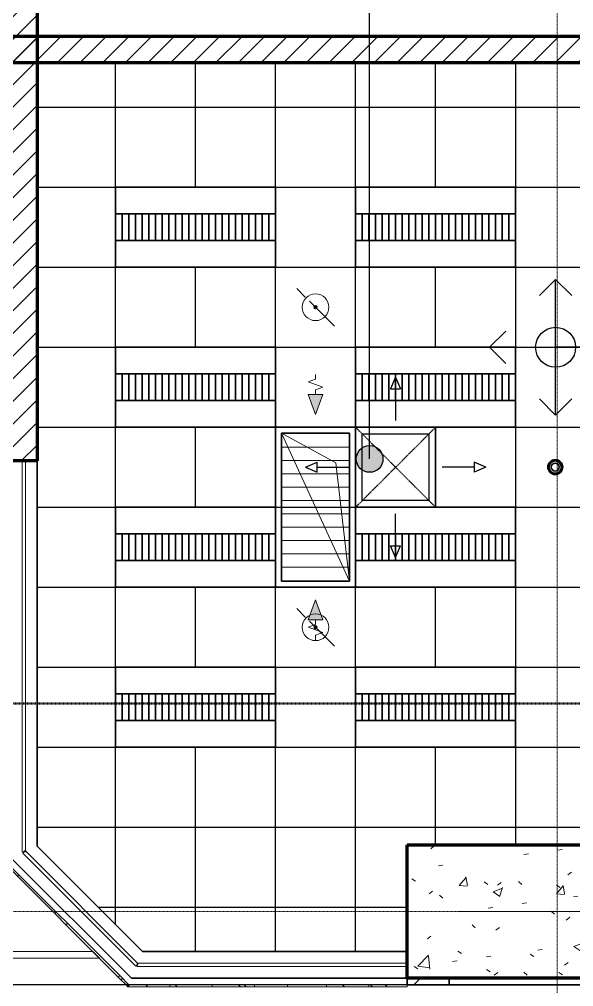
# Model space of a CAD drawing. Header units: millimetres. Extents: x -853432 to -773672, y -18171 to 22484.
# Drawn here: x -828516 to -824360, y 3016 to 10271 of the extents above; entities that cross this region are included whole.
import ezdxf
from ezdxf.xclip import XClip

# ---------------------------------------------------------------- set-up
doc = ezdxf.new("R2010")
doc.units = ezdxf.units.MM
doc.header["$XCLIPFRAME"] = 0
for name, pattern in [('DPA_Grid _ Level 100', [10, 5.5, -1.6, 1.3, -1.6]), ('Hidden', [7.2, 4.7, -2.5]), ('IMPORT-HR', [371.1242, 91.1334, -1.46606, 0, -42.10612, 236.41862, 0])]:
    doc.linetypes.add(name, pattern=pattern)
for name, color, linetype, lineweight in [('A-ANNO-NOTE', 3, 'Continuous', 25), ('A-CLNG', 2, 'Continuous', 9), ('A-CLNG-PATT', 2, 'Continuous', 9), ('A-COLS', 5, 'Continuous', 70), ('A-COLS-E', 1, 'Continuous', 35), ('A-DETL-GENF', 2, 'Continuous', 35), ('A-GLAZ-CURT', 2, 'Continuous', 9), ('A-ROOM-IDEN', 3, 'Continuous', 25), ('A-WALL', 5, 'Continuous', 35), ('A-WALL-FNSH', 2, 'Continuous', 35), ('A-WALL-PATT', 1, 'Continuous', 35), ('E-FIRE', 2, 'Continuous', 35), ('E-LITE-EQPM', 2, 'Continuous', 35), ('F-SPRN', 2, 'Continuous', 35), ('G-ANNO-SECL', 3, 'Continuous', 9), ('G-IMPT', 8, 'Continuous', 35), ('M-HVAC-CDFF', 2, 'Continuous', 35), ('S-GRID', 251, 'Continuous', 9), ('WALL-E', 2, 'Continuous', 35)]:
    doc.layers.add(name, color=color, linetype=linetype, lineweight=lineweight)
doc.layers.add('A11_ALU.SOLID SHEET', color=2, linetype='Continuous')
pattern_1 = [(45, (0, 0), (-84.852814, 84.852814), [])]
pattern_2 = [(315, (-42425.8, -18530.8), (660.511, -1761.362), [11676.29, -1556.84, -4670.52]), (315, (-42425.8, -18530.8), (660.511, -1761.362), [-13233.13, 3892.1, -778.42]), (315, (-41968.9, -19538.1), (-1282.492, -181.64), [2335.26, -256.88, 4670.516, -583.815]), (315, (-42618.45, -19273.86), (2493.428, -3230.9986), [6227.355, -1089.787, 3113.68, -778.42])]

# ---------------------------------------------------------------- blocks, each defined once
blk = doc.blocks.new('ACM_FPS_SPRK_Sprinkler Heat Cut Off - Drawing1_dwg_exposed spk-18530779-4251-01 ENLARGED CONCOURSE LEVEL - REFLECTED CEILING PLAN - SHEET 2')
at = {"layer": 'G-IMPT', "lineweight": 9}
blk.add_circle((0, 0), 100, dxfattribs=at)
blk = doc.blocks.new('ACM_FPS_SPRK_Sprinkler Heat Cut Off - Drawing1_dwg-18530778-4251-01 ENLARGED CONCOURSE LEVEL - REFLECTED CEILING PLAN - SHEET 2')
at = {"layer": 'G-IMPT', "linetype": 'IMPORT-HR', "lineweight": 9}
blk.add_line((3394.3, 2931.2), (3677.1, 2648.4), dxfattribs=at)
at = {"rotation": 179.9974120342029}
blk.add_blockref('ACM_FPS_SPRK_Sprinkler Heat Cut Off - Drawing1_dwg_exposed spk-18530779-4251-01 ENLARGED CONCOURSE LEVEL - REFLECTED CEILING PLAN - SHEET 2', (3535.7, 2789.8), dxfattribs=at)
blk = doc.blocks.new('ACM_FPS_SPRK_Sprinkler Heat Cut Off - FDS_SPR_ACM_Sprinkler Head-18530782-4251-01 ENLARGED CONCOURSE LEVEL - REFLECTED CEILING PLAN - SHEET 2')
at = {"layer": 'F-SPRN'}
for start, end in [(0, 180), (180, 360)]:
    blk.add_arc((0, 0), 10, start, end, dxfattribs=at)
blk.add_blockref('ACM_FPS_SPRK_Sprinkler Heat Cut Off - Drawing1_dwg-18530778-4251-01 ENLARGED CONCOURSE LEVEL - REFLECTED CEILING PLAN - SHEET 2', (-3535.7, -2789.8))
blk = doc.blocks.new('ACM_FPS_SMOK_Smoke Detector_At Ceiling - Smoke Detector at Ceiling-18534273-4251-01 ENLARGED CONCOURSE LEVEL - REFLECTED CEILING PLAN - SHEET 2')
at = {"layer": 'E-FIRE'}
for radius, start, end in [(56, 360, 180), (56, 360, 180), (56, 180, 360), (56, 180, 360), (46, 360, 180), (46, 180, 360), (30, 360, 180), (30, 180, 360)]:
    blk.add_arc((0, 0), radius, start, end, dxfattribs=at)
blk = doc.blocks.new('DPA_AN_Setting out - Center-8732820-4251-01 ENLARGED CONCOURSE LEVEL - REFLECTED CEILING PLAN - SHEET 2')
at = {"layer": 'A-ANNO-NOTE'}
for p, q in [((-1.206, 3.877), (0, 5.083)), ((1.206, 3.877), (0, 5.083)), ((0, 0), (0, 5.083)), ((-3.744, 1.206), (-4.95, 0)), ((3.744, 1.206), (4.95, 0)), ((-3.744, -1.206), (-4.95, 0)), ((-4.95, 0), (0, 0)), ((4.95, 0), (0, 0)), ((3.744, -1.206), (4.95, 0)), ((0, -5.083), (0, 0)), ((-1.206, -3.877), (0, -5.083)), ((1.206, -3.877), (0, -5.083))]:
    blk.add_line(p, q, dxfattribs=at)
blk.add_circle((0, 0), 1.5, dxfattribs=at)
blk = doc.blocks.new('*U2464')
at = {"layer": 'S-GRID', "linetype": 'DPA_Grid _ Level 100'}
for p, q in [((11400, -21399.8), (11400, 17622.8)), ((57000, 0), (-16649.5, 0))]:
    blk.add_line(p, q, dxfattribs=at)
blk = doc.blocks.new('System Panel - Glazed-18721898-4251-01 ENLARGED CONCOURSE LEVEL - REFLECTED CEILING PLAN - SHEET 2')
at = {"layer": 'A-GLAZ-CURT'}
for p, q in [((-1013.3, -12.5), (-1013.3, 12.5)), ((-1013.3, 12.5), (1013.3, 12.5)), ((1013.3, 12.5), (1013.3, -12.5)), ((1013.3, -12.5), (-1013.3, -12.5))]:
    blk.add_line(p, q, dxfattribs=at)
blk = doc.blocks.new('System Panel - Glazed-18722210-4251-01 ENLARGED CONCOURSE LEVEL - REFLECTED CEILING PLAN - SHEET 2')
at = {"layer": 'A-GLAZ-CURT'}
for p, q in [((-1465.8, -12.5), (-1465.8, 12.5)), ((-1465.8, 12.5), (1465.8, 12.5)), ((1465.8, 12.5), (1465.8, -12.5)), ((1465.8, -12.5), (-1465.8, -12.5))]:
    blk.add_line(p, q, dxfattribs=at)
blk = doc.blocks.new('System Panel - Glazed-18721933-4251-01 ENLARGED CONCOURSE LEVEL - REFLECTED CEILING PLAN - SHEET 2')
at = {"layer": 'A-GLAZ-CURT'}
for p, q in [((-599.9, -12.5), (-599.9, 12.5)), ((-599.9, 12.5), (599.9, 12.5)), ((599.9, 12.5), (599.9, -12.5)), ((599.9, -12.5), (-599.9, -12.5))]:
    blk.add_line(p, q, dxfattribs=at)
blk = doc.blocks.new('System Panel - DPA_Metal Ceiling Rectangular Panel-13152859-4251-01 ENLARGED CONCOURSE LEVEL - REFLECTED CEILING PLAN - SHEET 2')
at = {"layer": 'A-GLAZ-CURT'}
for p, q in [((-829907.4, 3029), (-829907.4, 3229)), ((-829907.4, 3229), (-827915.2, 3229)), ((-827915.2, 3229), (-829907.4, 3229)), ((-829907.4, 3229), (-829907.4, 3029)), ((-827715.2, 3029), (-829907.4, 3029)), ((-829907.4, 3029), (-827715.2, 3029))]:
    blk.add_line(p, q, dxfattribs=at)
blk = doc.blocks.new('System Panel - DPA_Metal Ceiling Rectangular Panel-13152929-4251-01 ENLARGED CONCOURSE LEVEL - REFLECTED CEILING PLAN - SHEET 2')
at = {"layer": 'A-GLAZ-CURT'}
for p, q in [((-829907.4, 3279), (-829907.4, 3879)), ((-829907.4, 3879), (-828565.2, 3879)), ((-828565.2, 3879), (-829907.4, 3879)), ((-829907.4, 3879), (-829907.4, 3279)), ((-827965.2, 3279), (-829907.4, 3279)), ((-829907.4, 3279), (-827965.2, 3279))]:
    blk.add_line(p, q, dxfattribs=at)
blk = doc.blocks.new('System Panel - W-06 Feature Wall Printed Pattern-V241-4251-01 ENLARGED CONCOURSE LEVEL - REFLECTED CEILING PLAN - SHEET 2')
at = {"layer": 'A-GLAZ-CURT'}
h = blk.add_hatch(dxfattribs=at)
h.set_pattern_fill('FP_12', color=256, style=0, pattern_type=2)
h.set_pattern_definition([(90, (827104.79, -3073.02), (-158.75, 158.75), [158.75, -158.75])])
h.paths.add_polyline_path([(600, -57.5), (600, -42.5), (-600, -42.5), (-600, -57.5), (-206, -57.5)])
h = blk.add_hatch(dxfattribs=at)
h.set_pattern_fill('FP_11', color=256, style=0, pattern_type=2)
h.set_pattern_definition(pattern_2)
h.paths.add_polyline_path([(600, -57.5), (600, -42.5), (-600, -42.5), (-600, -57.5), (-206, -57.5)])
for p, q in [((600, -42.5), (-600, -42.5)), ((-600, -57.5), (-600, -42.5)), ((-600, -54.4), (-600, -57.5)), ((-600, -57.5), (600, -57.5)), ((600, -57.5), (-600, -57.5)), ((-590.7, -42.5), (600, -42.5)), ((600, -42.5), (600, -57.5)), ((600, -42.5), (600, -57.5))]:
    blk.add_line(p, q, dxfattribs=at)
blk = doc.blocks.new('System Panel - W-06 Feature Wall Printed Pattern-18722494-4251-01 ENLARGED CONCOURSE LEVEL - REFLECTED CEILING PLAN - SHEET 2')
at = {"layer": 'A-GLAZ-CURT'}
h = blk.add_hatch(dxfattribs=at)
h.set_pattern_fill('FP_11', color=256, style=0, pattern_type=2)
h.set_pattern_definition(pattern_2)
h.paths.add_polyline_path([(605.5, -57.5), (605.5, -42.5), (-605.5, -42.5), (-605.5, -57.5), (489.7, -57.5)])
for p, q in [((605.5, -42.5), (-605.5, -42.5)), ((-605.5, -57.5), (-605.5, -42.5)), ((-605.5, -57.5), (605.5, -57.5)), ((-601.5, -42.5), (605.5, -42.5)), ((-512.7, -57.5), (-583.4, -57.5)), ((406.5, -57.5), (335.8, -57.5)), ((605.5, -42.5), (605.5, -57.5))]:
    blk.add_line(p, q, dxfattribs=at)
blk = doc.blocks.new('System Panel - W-06 Feature Wall Printed Pattern-18722589-4251-01 ENLARGED CONCOURSE LEVEL - REFLECTED CEILING PLAN - SHEET 2')
at = {"layer": 'A-GLAZ-CURT'}
h = blk.add_hatch(dxfattribs=at)
h.set_pattern_fill('FP_13', color=256, style=0, pattern_type=2)
h.set_pattern_definition([(90, (826056.08, -3073.02), (-158.75, 158.75), [158.75, -158.75])])
h.paths.add_polyline_path([(448.7, -57.5), (448.7, -42.5), (-448.7, -42.5), (-448.7, -57.5)])
h = blk.add_hatch(dxfattribs=at)
h.set_pattern_fill('FP_11', color=256, style=0, pattern_type=2)
h.set_pattern_definition(pattern_2)
h.paths.add_polyline_path([(448.7, -57.5), (448.7, -42.5), (-448.7, -42.5), (-448.7, -57.5)])
for p, q in [((-448.7, -42.5), (448.7, -42.5)), ((448.7, -42.5), (-448.7, -42.5)), ((-448.7, -57.5), (-448.7, -42.5)), ((-448.7, -42.5), (-448.7, -57.5)), ((-448.7, -57.5), (448.7, -57.5)), ((448.7, -57.5), (-448.7, -57.5)), ((448.7, -42.5), (448.7, -57.5)), ((448.7, -42.5), (448.7, -57.5))]:
    blk.add_line(p, q, dxfattribs=at)
blk = doc.blocks.new('System Panel - W-06 Feature Wall Printed Pattern-18722495-4251-01 ENLARGED CONCOURSE LEVEL - REFLECTED CEILING PLAN - SHEET 2')
at = {"layer": 'A-GLAZ-CURT'}
h = blk.add_hatch(dxfattribs=at)
h.set_pattern_fill('FP_11', color=256, style=0, pattern_type=2)
h.set_pattern_definition(pattern_2)
h.paths.add_polyline_path([(50.4, -57.5), (50.4, -42.5), (-50.4, -42.5), (-50.4, -57.5)])
for p, q in [((-50.4, -42.5), (46.3, -42.5)), ((50.4, -42.5), (-50.4, -42.5)), ((-50.4, -57.5), (-50.4, -42.5)), ((-50.4, -57.5), (50.4, -57.5)), ((48.2, -57.5), (33.4, -57.5)), ((50.4, -42.5), (50.4, -57.5))]:
    blk.add_line(p, q, dxfattribs=at)
blk = doc.blocks.new('ACM_ECS_RAGR_Return Air Grille - Rectangular - 600x1200-18491728-4251-01 ENLARGED CONCOURSE LEVEL - REFLECTED CEILING PLAN - SHEET 2')
at = {"layer": 'M-HVAC-CDFF'}
for points in [[(-695, 0), (-845, 54.6), (-845, -54.6)], [(845, 54.6), (695, 0), (845, -54.6)]]:
    blk.add_hatch(color=256, dxfattribs=at).paths.add_polyline_path(points)
at = {"layer": 'A-DETL-GENF', "lineweight": 9}
for p, q in [((-450, 255), (-450, -255)), ((-350, 255), (-350, -255)), ((-250, 255), (-250, -255)), ((-150, 255), (-150, -255)), ((-50, 255), (-50, -255)), ((50, 255), (50, -255)), ((150, 255), (150, -255)), ((250, 255), (250, -255)), ((350, 255), (350, -255)), ((450, 255), (450, -255)), ((-959.7, 0), (-995, 0)), ((-920, 0), (-900.1, 54.6)), ((-880.3, 0), (-900.1, 54.6)), ((-695, 0), (-845, 54.6)), ((-845, 54.6), (-845, -54.6)), ((-695, 0), (-845, 54.6)), ((-845, 54.6), (-845, -54.6)), ((845, 54.6), (695, 0)), ((695, 0), (845, 54.6)), ((695, 0), (845, -54.6)), ((695, 0), (845, -54.6)), ((845, -54.6), (845, 54.6)), ((845, -54.6), (845, 54.6)), ((845, 0), (880.3, 0)), ((880.3, 0), (900.1, -54.6)), ((920, 0), (900.1, -54.6)), ((920, 0), (939.9, 54.6)), ((959.7, 0), (939.9, 54.6)), ((959.7, 0), (995, 0)), ((-959.7, 0), (-939.9, -54.6)), ((-920, 0), (-939.9, -54.6)), ((-845, 0), (-880.3, 0)), ((-845, -54.6), (-695, 0)), ((-695, 0), (-845, -54.6))]:
    blk.add_line(p, q, dxfattribs=at)
at = {"layer": 'M-HVAC-CDFF'}
for p, q in [((600, 300), (-600, 300)), ((-600, 300), (-600, -300)), ((600, 300), (600, -300)), ((-555, -255), (-555, 255)), ((-555, 255), (555, 255)), ((555, 255), (555, -255)), ((555, -255), (-555, -255)), ((600, -300), (-600, -300))]:
    blk.add_line(p, q, dxfattribs=at)
at = {"layer": 'M-HVAC-CDFF', "lineweight": 9}
for p, q in [((-555, -255), (555, 255)), ((-333, 153), (555, 255)), ((-555, -255), (-333, 153))]:
    blk.add_line(p, q, dxfattribs=at)
blk = doc.blocks.new('L6 - Ceiling Recessed Modular LED Tube - DPA_1195L x 595W x 85H - 36W_AR-18526855-4251-01 ENLARGED CONCOURSE LEVEL - REFLECTED CEILING PLAN - SHEET 2')
at = {"layer": 'E-LITE-EQPM'}
for p, q in [((-600, -600), (-600, 0)), ((-600, 0), (600, 0)), ((-600, -600), (-600, 0)), ((-600, 0), (600, 0)), ((600, 0), (600, -600)), ((600, 0), (600, -600)), ((-600, -200), (600, -200)), ((-550, -200), (-550, -400)), ((-500, -200), (-500, -400)), ((-450, -200), (-450, -400)), ((-400, -200), (-400, -400)), ((-350, -200), (-350, -400)), ((-300, -200), (-300, -400)), ((-250, -200), (-250, -400)), ((-200, -200), (-200, -400)), ((-150, -200), (-150, -400)), ((-100, -200), (-100, -400)), ((-100, -200), (-100, -400)), ((-50, -200), (-50, -400)), ((0, -200), (0, -400)), ((50, -200), (50, -400)), ((100, -200), (100, -400)), ((150, -200), (150, -400)), ((200, -200), (200, -400)), ((250, -200), (250, -400)), ((300, -200), (300, -400)), ((350, -200), (350, -400)), ((400, -200), (400, -400)), ((450, -200), (450, -400)), ((500, -200), (500, -400)), ((550, -200), (550, -400)), ((600, -400), (-600, -400)), ((600, -600), (-600, -600)), ((600, -600), (-600, -600))]:
    blk.add_line(p, q, dxfattribs=at)
blk = doc.blocks.new('ACM_Generic Rect_Ceiling Deflection - Transfer Air 600x600-18522354-4251-01 ENLARGED CONCOURSE LEVEL - REFLECTED CEILING PLAN - SHEET 2')
at = {"layer": 'M-HVAC-CDFF', "lineweight": 25}
for p, q in [((0, 675.4), (-37.1, 588)), ((0, 675.4), (37.1, 588)), ((-37.1, 588), (37.1, 588)), ((0, 588), (0, 350)), ((-300, -300), (-300, 300)), ((-300, 300), (300, 300)), ((-300, -300), (-300, 300)), ((-300, 300), (300, 300)), ((300, 300), (-300, 300)), ((300, 300), (300, -300)), ((300, 300), (300, -300)), ((-250, -250), (-250, 250)), ((-250, 250), (250, 250)), ((250, 250), (250, -250)), ((-675.4, 0), (-588, 37.1)), ((-675.4, 0), (-588, -37.1)), ((-588, -37.1), (-588, 37.1)), ((-588, 0), (-350, 0)), ((588, 37.1), (588, -37.1)), ((675.4, 0), (588, 37.1)), ((588, 0), (350, 0)), ((675.4, 0), (588, -37.1)), ((250, -250), (-250, -250)), ((300, -300), (-300, -300)), ((300, -300), (-300, -300)), ((-300, -300), (300, -300)), ((0, -588), (0, -350)), ((-37.1, -588), (37.1, -588)), ((0, -675.4), (-37.1, -588)), ((0, -675.4), (37.1, -588))]:
    blk.add_line(p, q, dxfattribs=at)
at = {"layer": 'M-HVAC-CDFF', "linetype": 'Hidden', "lineweight": 25}
for p, q in [((-300, 300), (300, -300)), ((-300, -300), (300, 300))]:
    blk.add_line(p, q, dxfattribs=at)
blk = doc.blocks.new('*U634')
at = {"layer": 'A-CLNG'}
for p, q in [((15275, 6365), (7500, 6365)), ((7500, 6365), (7500, 489.8)), ((7500, 489.8), (7500, 6365)), ((7500, 6365), (15275, 6365)), ((8087.5, 4832.5), (8087.5, 5432.5)), ((8087.5, 5432.5), (9287.5, 5432.5)), ((9287.5, 5432.5), (8087.5, 5432.5)), ((8087.5, 5432.5), (8087.5, 4832.5)), ((9287.5, 5432.5), (9287.5, 4832.5)), ((9287.5, 4832.5), (9287.5, 5432.5)), ((9887.5, 4832.5), (9887.5, 5432.5)), ((9887.5, 5432.5), (11087.5, 5432.5)), ((11087.5, 5432.5), (9887.5, 5432.5)), ((9887.5, 5432.5), (9887.5, 4832.5)), ((11087.5, 5432.5), (11087.5, 4832.5)), ((11087.5, 4832.5), (11087.5, 5432.5)), ((9287.5, 4832.5), (8087.5, 4832.5)), ((8087.5, 4832.5), (9287.5, 4832.5)), ((11087.5, 4832.5), (9887.5, 4832.5)), ((9887.5, 4832.5), (11087.5, 4832.5)), ((8087.5, 3632.5), (8087.5, 4232.5)), ((8087.5, 4232.5), (9287.5, 4232.5)), ((9287.5, 4232.5), (8087.5, 4232.5)), ((8087.5, 4232.5), (8087.5, 3632.5)), ((9287.5, 4232.5), (9287.5, 3632.5)), ((9287.5, 3632.5), (9287.5, 4232.5)), ((9887.5, 3632.5), (9887.5, 4232.5)), ((9887.5, 4232.5), (11087.5, 4232.5)), ((11087.5, 4232.5), (9887.5, 4232.5)), ((9887.5, 4232.5), (9887.5, 3632.5)), ((11087.5, 4232.5), (11087.5, 3632.5)), ((11087.5, 3632.5), (11087.5, 4232.5)), ((9287.5, 3632.5), (8087.5, 3632.5)), ((8087.5, 3632.5), (9287.5, 3632.5)), ((11087.5, 3632.5), (9887.5, 3632.5)), ((9887.5, 3632.5), (11087.5, 3632.5)), ((8087.5, 2432.5), (8087.5, 3032.5)), ((8087.5, 3032.5), (9287.5, 3032.5)), ((9287.5, 3032.5), (8087.5, 3032.5)), ((8087.5, 3032.5), (8087.5, 2432.5)), ((9287.5, 3032.5), (9287.5, 2432.5)), ((9287.5, 2432.5), (9287.5, 3032.5)), ((9887.5, 2432.5), (9887.5, 3032.5)), ((9887.5, 3032.5), (11087.5, 3032.5)), ((11087.5, 3032.5), (9887.5, 3032.5)), ((9887.5, 3032.5), (9887.5, 2432.5)), ((11087.5, 3032.5), (11087.5, 2432.5)), ((11087.5, 2432.5), (11087.5, 3032.5)), ((9287.5, 2432.5), (8087.5, 2432.5)), ((8087.5, 2432.5), (9287.5, 2432.5)), ((11087.5, 2432.5), (9887.5, 2432.5)), ((9887.5, 2432.5), (11087.5, 2432.5)), ((8087.5, 1232.5), (8087.5, 1832.5)), ((8087.5, 1832.5), (9287.5, 1832.5)), ((9287.5, 1832.5), (8087.5, 1832.5)), ((8087.5, 1832.5), (8087.5, 1232.5)), ((9287.5, 1832.5), (9287.5, 1232.5)), ((9287.5, 1232.5), (9287.5, 1832.5)), ((9887.5, 1232.5), (9887.5, 1832.5)), ((9887.5, 1832.5), (11087.5, 1832.5)), ((11087.5, 1832.5), (9887.5, 1832.5)), ((9887.5, 1832.5), (9887.5, 1232.5)), ((11087.5, 1832.5), (11087.5, 1232.5)), ((11087.5, 1232.5), (11087.5, 1832.5)), ((9287.5, 1232.5), (8087.5, 1232.5)), ((8087.5, 1232.5), (9287.5, 1232.5)), ((11087.5, 1232.5), (9887.5, 1232.5)), ((9887.5, 1232.5), (11087.5, 1232.5)), ((7500, 489.8), (8289.8, -300)), ((8289.8, -300), (7500, 489.8)), ((10275, -300), (10275, 500)), ((10275, 500), (15275, 500)), ((15275, 500), (10275, 500)), ((10275, 500), (10275, -300)), ((8289.8, -300), (10275, -300)), ((10275, -300), (8289.8, -300))]:
    blk.add_line(p, q, dxfattribs=at)
at = {"layer": 'A-GLAZ-CURT'}
for name, p, rotation in [('System Panel - Glazed-18722210-4251-01 ENLARGED CONCOURSE LEVEL - REFLECTED CEILING PLAN - SHEET 2', (7400, 1914.2), 270), ('System Panel - Glazed-18721933-4251-01 ENLARGED CONCOURSE LEVEL - REFLECTED CEILING PLAN - SHEET 2', (7824.2, 24.2), 135.0000000000001), ('System Panel - W-06 Feature Wall Printed Pattern-18722494-4251-01 ENLARGED CONCOURSE LEVEL - REFLECTED CEILING PLAN - SHEET 2', (7720.4, -21.9), 314.9999999999987), ('System Panel - W-06 Feature Wall Printed Pattern-18722495-4251-01 ENLARGED CONCOURSE LEVEL - REFLECTED CEILING PLAN - SHEET 2', (8184.1, -485.7), 314.9999999999987)]:
    blk.add_blockref(name, p, dxfattribs=dict(at, rotation=rotation))
for name, p in [('System Panel - DPA_Metal Ceiling Rectangular Panel-13152929-4251-01 ENLARGED CONCOURSE LEVEL - REFLECTED CEILING PLAN - SHEET 2', (835882.4, -3579)), ('System Panel - DPA_Metal Ceiling Rectangular Panel-13152859-4251-01 ENLARGED CONCOURSE LEVEL - REFLECTED CEILING PLAN - SHEET 2', (835882.4, -3579)), ('System Panel - Glazed-18721898-4251-01 ENLARGED CONCOURSE LEVEL - REFLECTED CEILING PLAN - SHEET 2', (9261.7, -400)), ('System Panel - W-06 Feature Wall Printed Pattern-V241-4251-01 ENLARGED CONCOURSE LEVEL - REFLECTED CEILING PLAN - SHEET 2', (8777.6, -506)), ('System Panel - W-06 Feature Wall Printed Pattern-18722589-4251-01 ENLARGED CONCOURSE LEVEL - REFLECTED CEILING PLAN - SHEET 2', (9826.3, -506))]:
    blk.add_blockref(name, p, dxfattribs=at)
at = {"layer": 'E-LITE-EQPM', "extrusion": (0, 0, -1), "rotation": 180}
for p in [(-8687.5, 4832.5), (-10487.5, 4832.5), (-8687.5, 3632.5), (-10487.5, 3632.5), (-8687.5, 2432.5), (-10487.5, 2432.5), (-8687.5, 1232.5), (-10487.5, 1232.5)]:
    blk.add_blockref('L6 - Ceiling Recessed Modular LED Tube - DPA_1195L x 595W x 85H - 36W_AR-18526855-4251-01 ENLARGED CONCOURSE LEVEL - REFLECTED CEILING PLAN - SHEET 2', p, dxfattribs=at)
at = {"layer": 'M-HVAC-CDFF', "rotation": 269.9999999999993}
blk.add_blockref('ACM_ECS_RAGR_Return Air Grille - Rectangular - 600x1200-18491728-4251-01 ENLARGED CONCOURSE LEVEL - REFLECTED CEILING PLAN - SHEET 2', (9587.5, 3032.5), dxfattribs=at)
at = {"layer": 'M-HVAC-CDFF'}
blk.add_blockref('ACM_Generic Rect_Ceiling Deflection - Transfer Air 600x600-18522354-4251-01 ENLARGED CONCOURSE LEVEL - REFLECTED CEILING PLAN - SHEET 2', (10187.5, 3332.5), dxfattribs=at)
blk = doc.blocks.new('*U1213')
blk.add_lwpolyline([(22690, -750), (19166.4, -750), (19116.4, -700), (18966.4, -550), (-101025.4, -550), (-101025.4, -6705), (-96300, -6705), (-96300, -7350), (-94497.6, -7350), (17250, -7350), (17250, -6850), (18300, -6850), (22690, -6850)], close=True)

msp = doc.modelspace()

# ---------------------------------------------------------------- block references
at = {"layer": 'A11_ALU.SOLID SHEET'}
ref = msp.add_blockref('*U1213', (-744682.4, 3579), dxfattribs=at)
XClip(ref).set_block_clipping_path([(-104690.1238047112, -9620.0029952966), (-34092.6543255156, 14392.9971737705)])

# ---------------------------------------------------------------- next in the draw order: hatches: boundary and pattern name
at = {"layer": 'A-CLNG-PATT', "lineweight": 25}
h = msp.add_hatch(dxfattribs=at)
h.set_pattern_fill('FP_3', color=256, style=0, pattern_type=2)
h.set_pattern_definition([(0, (-828994.9, 9611.5), (0, -600), []), (270, (-828994.9, 9611.5), (-600, -4e-14), [])])
h.paths.add_polyline_path([(-825607.4, 3279), (-825607.4, 4079), (-823357.4, 4079), (-823357.4, 4079), (-820607.4, 4079), (-820607.4, 9944), (-828382.4, 9944), (-828382.4, 4068.8), (-827592.6, 3279), (-827310.8, 3279)])
h.paths.add_polyline_path([(-825994.9, 4811.5), (-825994.9, 5411.5), (-824794.9, 5411.5), (-824794.9, 4811.5), (-825607.4, 4811.5)])
h.paths.add_polyline_path([(-824194.9, 4811.5), (-824194.9, 5411.5), (-822994.9, 5411.5), (-822994.9, 4811.5)])
h.paths.add_polyline_path([(-822394.9, 4811.5), (-822394.9, 5411.5), (-821194.9, 5411.5), (-821194.9, 4811.5)])
h.paths.add_polyline_path([(-827592.6, 4811.5), (-827794.9, 4811.5), (-827794.9, 5411.5), (-826594.9, 5411.5), (-826594.9, 4811.5), (-827310.8, 4811.5)])
h.paths.add_polyline_path([(-821194.9, 6011.5), (-822394.9, 6011.5), (-822394.9, 6611.5), (-821194.9, 6611.5), (-821194.9, 6410.1)])
h.paths.add_polyline_path([(-825994.9, 6011.5), (-825994.9, 6611.5), (-824794.9, 6611.5), (-824794.9, 6011.5), (-825104.6, 6011.5)])
h.paths.add_polyline_path([(-826594.9, 6011.5), (-827794.9, 6011.5), (-827794.9, 6611.5), (-826594.9, 6611.5), (-826594.9, 6410.1)])
h.paths.add_polyline_path([(-824194.9, 6011.5), (-824194.9, 6611.5), (-822994.9, 6611.5), (-822994.9, 6011.5)])
h.paths.add_polyline_path([(-824506.6, 6858.4), (-824509.8, 6858.4), (-824532.3, 6869.2), (-824548.1, 6890), (-824553.1, 6914.3), (-824547.8, 6937.3), (-824532.3, 6956.8), (-824508.9, 6967.6), (-824484.1, 6967.2), (-824462.5, 6956.8), (-824446.6, 6936), (-824441.4, 6913), (-824446.9, 6888.7), (-824462.5, 6869.2), (-824485.9, 6858.4), (-824497.4, 6858.4)])
h.paths.add_polyline_path([(-825994.9, 7211.5), (-825994.9, 7811.5), (-824794.9, 7811.5), (-824794.9, 7211.5), (-825104.6, 7211.5)])
h.paths.add_polyline_path([(-826594.9, 7211.5), (-827794.9, 7211.5), (-827794.9, 7811.5), (-826594.9, 7811.5), (-826594.9, 7738.8)])
h.paths.add_polyline_path([(-822994.9, 7211.5), (-824194.9, 7211.5), (-824194.9, 7811.5), (-822994.9, 7811.5), (-822994.9, 7738.8)])
h.paths.add_polyline_path([(-821194.9, 7211.5), (-822394.9, 7211.5), (-822394.9, 7811.5), (-821194.9, 7811.5), (-821194.9, 7738.8)])
h.paths.add_polyline_path([(-824794.9, 8411.5), (-825994.9, 8411.5), (-825994.9, 9011.5), (-824794.9, 9011.5)])
h.paths.add_polyline_path([(-826594.9, 8411.5), (-827794.9, 8411.5), (-827794.9, 9011.5), (-826594.9, 9011.5)])
h.paths.add_polyline_path([(-822394.9, 8411.5), (-822394.9, 9011.5), (-821194.9, 9011.5), (-821194.9, 8411.5), (-821795.4, 8411.5)])
h.paths.add_polyline_path([(-822994.9, 8411.5), (-824194.9, 8411.5), (-824194.9, 9011.5), (-822994.9, 9011.5)])
at = {"layer": 'A-COLS-E', "lineweight": 9}
h = msp.add_hatch(dxfattribs=at)
h.set_pattern_fill('FP_1', color=256, style=0, pattern_type=2)
h.set_pattern_definition([(50, (0, 0), (728.7365, -63.75582), [76.2, -838.2]), (355, (0, 0), (-140.9716, 764.2276), [60.96, -670.56]), (100.451, (60.7, -5.3), (587.77, 700.46675), [64.76, -712.36]), (46.184, (0, 203.2), (1084.3162, -168.171), [114.3, -1257.3]), (96.636, (90.4, 189.2), (949.6099, 989.7098), [97.14, -1068.54]), (351.184, (0, 203.2), (949.6206, 989.7012), [91.44, -1005.84]), (21, (101.6, 152.4), (606.45787, -409.06057), [76.2, -838.2]), (326, (101.6, 152.4), (247.20834, 736.7529), [60.96, -670.56]), (71.451, (152.14, 118.3), (853.66825, 327.6855), [64.76, -712.36]), (37.5, (0, 0), (12.35469, 338.22012), [33.528, -628.904, 33.528, -647.192, -673.1]), (37.5, (0, 0), (12.35469, 338.22012), [-1343.152, 33.528, -639.572]), (7.5, (0, 0), (267.27887, 400.72213), [33.528, -354.584, 33.528, -613.664, -256.54]), (7.5, (0, 0), (267.27887, 400.72213), [-1035.304, 33.528, -223.012]), (327.5, (-226.57, 0), (542.36333, -22.915345), [33.528, -220.472, 33.528, -758.952, -1051.56]), (327.5, (-226.57, 0), (542.36333, -22.915345), [-1046.48, 33.528, -1018.032]), (317.5, (-328.17, 0), (592.51696, 101.7071), [33.528, -296.672, 33.528, -492.76, -746.76]), (317.5, (-328.17, 0), (592.51696, 101.7071), [-856.488, 33.528, -713.232])])
h.paths.add_polyline_path([(-823357.4, 3079), (-823357.4, 4079), (-825607.4, 4079), (-825607.4, 3079), (-825104.6, 3079)])
at = {"layer": 'A-ROOM-IDEN'}
h = msp.add_hatch(color=256, dxfattribs=at)
edge = h.paths.add_edge_path()
edge.add_arc((-825889.4, 6974), 100, 0, 360)
at = {"layer": 'A-WALL-PATT', "lineweight": 9}
h = msp.add_hatch(dxfattribs=at)
h.set_pattern_fill('FP_2', color=256, style=0, pattern_type=2)
h.set_pattern_definition(pattern_1)
h.paths.add_polyline_path([(-828382.4, 6959), (-828382.4, 12414), (-828582.4, 12414), (-828582.4, 6959)])
h = msp.add_hatch(dxfattribs=at)
h.set_pattern_fill('FP_2', color=256, style=0, pattern_type=2)
h.set_pattern_definition(pattern_1)
h.paths.add_polyline_path([(-786082.4, 9944), (-786082.4, 10144), (-830592.5, 10144), (-830592.5, 9944), (-786107.4, 9944)])
h = msp.add_hatch(dxfattribs=at)
h.set_pattern_fill('FP_4', color=256, style=0, pattern_type=2)
h.set_pattern_definition([(45, (0, 0), (-212.13203, 212.13203), []), (135, (0, 0), (-212.13203, -212.13203), [])])
h.paths.add_polyline_path([(-823672.3, 3029), (-823357.4, 3029), (-823357.4, 3079), (-823672.3, 3079)])
h.paths.add_polyline_path([(-825292.4, 3029), (-825292.4, 3079), (-825607.4, 3079), (-825607.4, 3029)])

# ---------------------------------------------------------------- next in the draw order: linework, layer by layer
at = {"layer": 'A-COLS'}
for p, q in [((-825607.4, 3079), (-825607.4, 4079)), ((-825607.4, 4079), (-823357.4, 4079)), ((-823357.4, 3079), (-825607.4, 3079))]:
    msp.add_line(p, q, dxfattribs=at)
at = {"layer": 'A-ROOM-IDEN'}
msp.add_line((-825889.4, 6974), (-825889.4, 15671.8), dxfattribs=at)
msp.add_circle((-825889.4, 6974), 100, dxfattribs=at)
at = {"layer": 'A-WALL', "color": 7, "lineweight": 70}
for p, q in [((-828382.4, 12414), (-828382.4, 6959)), ((-830592.5, 10144), (-786082.4, 10144)), ((-820607.4, 9944), (-828582.4, 9944)), ((-828382.4, 6959), (-828582.4, 6959))]:
    msp.add_line(p, q, dxfattribs=at)
at = {"layer": 'A-WALL', "lineweight": 9}
for p, q in [((-825292.4, 3079), (-825292.4, 3029)), ((-825292.4, 3029), (-825292.4, 3079))]:
    msp.add_line(p, q, dxfattribs=at)
at = {"layer": 'A-WALL-FNSH', "color": 250}
for p, q in [((-825607.4, 3079), (-825292.4, 3079)), ((-825607.4, 3029), (-825607.4, 3079)), ((-825292.4, 3029), (-825292.4, 3079)), ((-825292.4, 3079), (-823672.3, 3079)), ((-825292.4, 3079), (-823672.3, 3079)), ((-825292.4, 3029), (-825607.4, 3029)), ((-823672.3, 3029), (-825292.4, 3029)), ((-823672.3, 3029), (-825292.4, 3029))]:
    msp.add_line(p, q, dxfattribs=at)
at = {"layer": 'G-ANNO-SECL', "linetype": 'DPA_Grid _ Level 100', "lineweight": 50}
msp.add_line((-851328.4, 5139.9), (-777536.2, 5139.9), dxfattribs=at)
at = {"layer": 'WALL-E'}
for p, q in [((-828582.4, 6959), (-828382.4, 6959)), ((-828382.4, 4068.8), (-828382.4, 6959)), ((-827592.6, 3279), (-828382.4, 4068.8)), ((-828382.4, 3786), (-828582.4, 3986)), ((-828382.4, 3786), (-827875.4, 3279)), ((-827675.4, 3079), (-827875.4, 3279)), ((-825607.4, 3279), (-827592.6, 3279)), ((-825607.4, 3079), (-825607.4, 3279)), ((-827675.4, 3079), (-827634, 3079)), ((-827634, 3079), (-825607.4, 3079)), ((-823672.3, 3079), (-825292.4, 3079)), ((-825292.4, 3029), (-823672.3, 3029))]:
    msp.add_line(p, q, dxfattribs=at)

# ---------------------------------------------------------------- next in the draw order: block references
for name in ['*U2464', '*U634']:
    msp.add_blockref(name, (-835882.4, 3579))
at = {"layer": 'A-ANNO-NOTE', "xscale": 100, "yscale": 100, "zscale": 100}
msp.add_blockref('DPA_AN_Setting out - Center-8732820-4251-01 ENLARGED CONCOURSE LEVEL - REFLECTED CEILING PLAN - SHEET 2', (-824494.9, 7811.5), dxfattribs=at)
at = {"layer": 'E-FIRE'}
msp.add_blockref('ACM_FPS_SMOK_Smoke Detector_At Ceiling - Smoke Detector at Ceiling-18534273-4251-01 ENLARGED CONCOURSE LEVEL - REFLECTED CEILING PLAN - SHEET 2', (-824497.4, 6913), dxfattribs=at)
at = {"layer": 'F-SPRN'}
for p in [(-826294.9, 8111.5), (-826294.9, 5711.5)]:
    msp.add_blockref('ACM_FPS_SPRK_Sprinkler Heat Cut Off - FDS_SPR_ACM_Sprinkler Head-18530782-4251-01 ENLARGED CONCOURSE LEVEL - REFLECTED CEILING PLAN - SHEET 2', p, dxfattribs=at)

doc.saveas('drawing.dxf')
